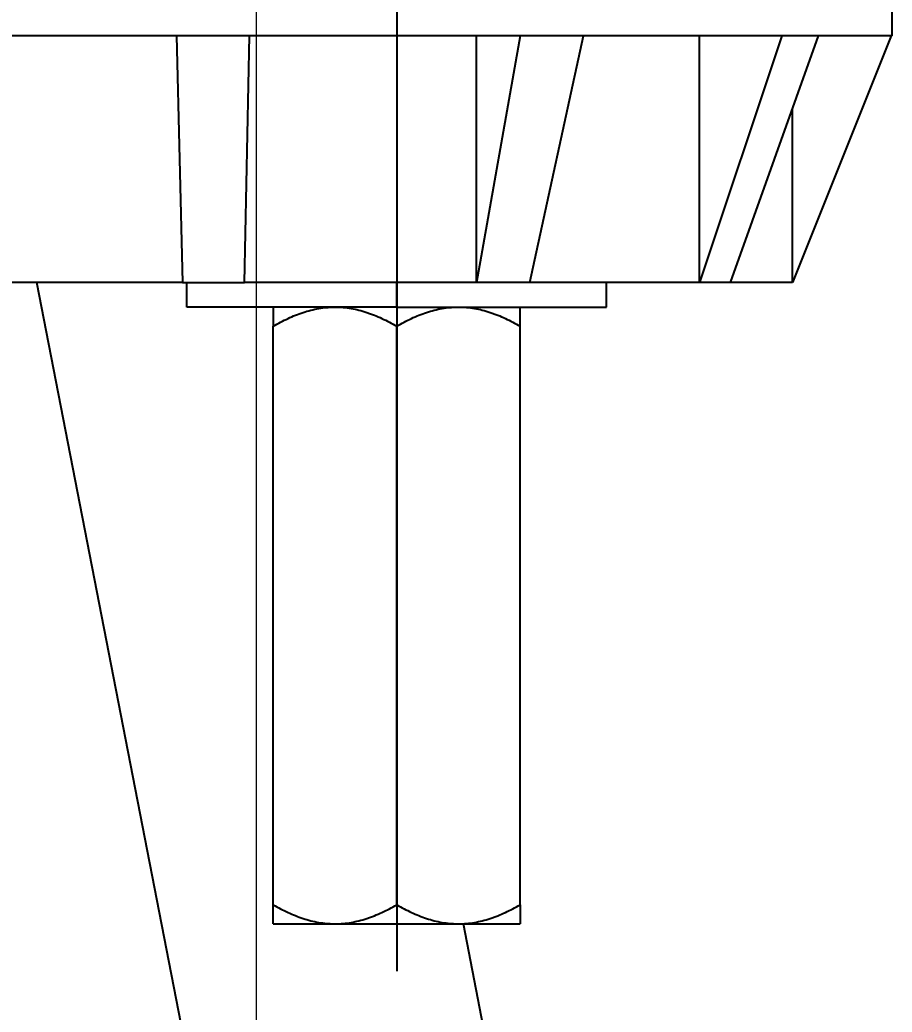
# Model space of a CAD drawing. Extents: x 1425 to 2779, y 0 to 992.
# Drawn here: x 2229.77 to 2265.12, y 295.13 to 335.36 of the extents above; entities that cross this region are included whole.
import ezdxf

# ---------------------------------------------------------------- set-up
doc = ezdxf.new("R2010")
doc.units = 0
doc.header["$LTSCALE"] = 10
doc.header["$MEASUREMENT"] = 0
doc.header["$PDMODE"] = 3
doc.header["$PDSIZE"] = -10
doc.linetypes.add('ACAD_ISO04W100', pattern=[30.5, 24, -3, 0.5, -3])
doc.layers.get('0').update_dxf_attribs({"linetype": 'CONTINUOUS'})
doc.layers.get('DEFPOINTS').update_dxf_attribs({"linetype": 'CONTINUOUS'})
doc.layers.add('1', color=7, linetype='CONTINUOUS')
doc.layers.add('BODY', color=7, linetype='CONTINUOUS')
doc.styles.add('Daelim Dimension', font='')
doc.styles.get('Daelim Dimension').set_extended_font_data('나눔고딕')
doc.dimstyles.new('DEFAULT', dxfattribs={"dimscale": 2, "dimtxt": 2, "dimasz": 2, "dimexe": 0, "dimexo": 2, "dimgap": 1, "dimtad": 1, "dimdec": 1, "dimzin": 9, "dimdsep": 46, "dimtxsty": 'Daelim Dimension', "dimcen": 0.5, "dimclrd": 252, "dimclre": 252, "dimclrt": 3, "dimadec": 1, "dimazin": 0, "dimtfac": 1, "dimtdec": 1, "dimtix": 1, "dimtmove": 0, "dimatfit": 3, "dimfxl": 1, "dimtolj": 1, "dimtzin": 1, "dimlwd": 9, "dimlwe": 9, "dimarcsym": 0})

# ---------------------------------------------------------------- blocks, each defined once
blk = doc.blocks.new('*D16')
at = {"color": 5, "lineweight": 9, "ltscale": 0.5, "transparency": 16777216}
for p, q in [((2124.17, 423.466), (2124.17, 287.594)), ((2239.339, 355.429), (2239.339, 287.594)), ((2128.17, 287.594), (2235.339, 287.594))]:
    blk.add_line(p, q, dxfattribs=at)
at = {"color": 5, "ltscale": 0.5, "transparency": 16777216}
for points in [[(2128.17, 288.26), (2128.17, 286.927), (2124.17, 287.594)], [(2235.339, 288.26), (2235.339, 286.927), (2239.339, 287.594)]]:
    blk.add_solid(points, dxfattribs=at)
at = {"layer": 'DEFPOINTS', "color": 0, "ltscale": 0.5, "transparency": 16777216}
for p in [(2124.17, 427.466), (2239.339, 359.429), (2239.339, 287.594)]:
    blk.add_point(p, dxfattribs=at)
at = {"color": 7, "lineweight": -3, "ltscale": 0.5, "transparency": 16777216, "insert": (2181.755, 294.98), "char_height": 10, "attachment_point": 5, "style": 'Daelim Dimension'}
blk.add_mtext('\\A1;115', dxfattribs=at)

msp = doc.modelspace()

# ---------------------------------------------------------------- linework, layer by layer
at = {"color": 7, "lineweight": -3, "ltscale": 0.5}
msp.add_line((2236.539, 323.714), (2236.539, 324.713), dxfattribs=at)
at = {"layer": '1', "color": 7, "linetype": 'Continuous', "lineweight": -3}
for p, q in [((2265.115, 334.713), (2265.115, 338.513)), ((2236.115, 334.713), (2225.152, 334.713)), ((2236.115, 334.712), (2236.365, 324.713)), ((2239.078, 334.713), (2236.153, 334.713)), ((2238.865, 324.713), (2239.078, 334.713)), ((2250.046, 334.713), (2239.078, 334.713)), ((2248.266, 324.713), (2248.266, 334.713)), ((2250.046, 334.712), (2248.266, 324.713)), ((2252.613, 334.713), (2250.079, 334.713)), ((2250.431, 324.713), (2252.613, 334.713)), ((2260.646, 334.713), (2252.613, 334.713)), ((2257.313, 324.713), (2257.313, 334.713)), ((2260.647, 334.712), (2257.313, 324.713)), ((2258.563, 324.713), (2262.129, 334.713)), ((2262.129, 334.713), (2260.666, 334.713)), ((2265.076, 334.712), (2261.082, 324.713)), ((2265.074, 334.713), (2262.129, 334.713)), ((2265.076, 334.713), (2265.074, 334.709)), ((2265.115, 334.713), (2265.076, 334.713)), ((2261.082, 324.713), (2261.082, 331.778)), ((2236.365, 324.713), (2226.965, 324.713)), ((2236.981, 291.18), (2230.462, 324.715)), ((2236.365, 324.713), (2238.865, 324.713)), ((2248.266, 324.713), (2238.865, 324.713)), ((2245.039, 323.714), (2245.039, 324.713)), ((2250.431, 324.713), (2248.266, 324.713)), ((2257.313, 324.713), (2250.431, 324.713)), ((2253.539, 323.714), (2253.539, 324.713)), ((2258.563, 324.713), (2257.313, 324.713)), ((2261.082, 324.713), (2258.563, 324.713)), ((2245.039, 323.714), (2236.539, 323.714)), ((2245.039, 323.714), (2253.539, 323.714)), ((2240.039, 299.487), (2240.039, 322.94)), ((2245.039, 299.487), (2245.039, 322.94)), ((2250.039, 299.487), (2250.039, 322.94)), ((2240.039, 298.714), (2242.539, 298.714)), ((2242.539, 298.714), (2247.539, 298.714)), ((2247.539, 298.714), (2250.039, 298.714)), ((2248.76, 293.47), (2247.741, 298.714))]:
    msp.add_line(p, q, dxfattribs=at)
for centre, major_axis, ratio, start_param, end_param in [((2237.668, 263.525), (-0.062, 71.286), 0.392571, 0.051957, 0.053268), ((2237.885, 267.455), (15.222, 67.163), 0.334538, 0.129478, 0.130827), ((2237.349, 265.17), (24.907, 69.502), 0.176685, 0.116147, 0.117474)]:
    msp.add_ellipse(centre, major_axis=major_axis, ratio=ratio, start_param=start_param, end_param=end_param, dxfattribs=at)
for points, knots in [([(2240.039, 323.714), (2240.039, 323.714), (2240.039, 323.694), (2240.039, 323.621), (2240.039, 323.567), (2240.039, 323.481), (2240.039, 323.463), (2240.039, 323.425), (2240.039, 323.405), (2240.039, 323.343), (2240.039, 323.299), (2240.039, 323.158), (2240.039, 323.053), (2240.039, 322.94)], [0, 0, 0, 0, 0.25, 0.25, 0.5, 0.5, 0.5625, 0.5625, 0.625, 0.625, 0.75, 0.75, 1, 1, 1, 1]), ([(2240.039, 322.94), (2240.235, 323.053), (2240.433, 323.158), (2240.835, 323.345), (2241.039, 323.427), (2241.454, 323.564), (2241.665, 323.619), (2241.988, 323.675), (2242.097, 323.689), (2242.263, 323.704), (2242.318, 323.707), (2242.428, 323.712), (2242.484, 323.714), (2242.539, 323.714)], [0, 0, 0, 0, 0.25, 0.25, 0.5, 0.5, 0.75, 0.75, 0.875, 0.875, 0.9375, 0.9375, 1, 1, 1, 1]), ([(2242.539, 323.714), (2242.758, 323.714), (2242.975, 323.694), (2243.403, 323.621), (2243.614, 323.567), (2243.876, 323.481), (2243.928, 323.463), (2244.032, 323.425), (2244.084, 323.405), (2244.239, 323.343), (2244.341, 323.299), (2244.645, 323.158), (2244.843, 323.053), (2245.039, 322.94)], [0, 0, 0, 0, 0.25, 0.25, 0.5, 0.5, 0.5625, 0.5625, 0.625, 0.625, 0.75, 0.75, 1, 1, 1, 1]), ([(2245.039, 322.94), (2245.235, 323.053), (2245.433, 323.158), (2245.835, 323.345), (2246.039, 323.427), (2246.454, 323.564), (2246.665, 323.619), (2246.988, 323.675), (2247.097, 323.689), (2247.263, 323.704), (2247.318, 323.707), (2247.428, 323.712), (2247.484, 323.714), (2247.539, 323.714)], [0, 0, 0, 0, 0.25, 0.25, 0.5, 0.5, 0.75, 0.75, 0.875, 0.875, 0.9375, 0.9375, 1, 1, 1, 1]), ([(2247.539, 323.714), (2247.758, 323.714), (2247.975, 323.694), (2248.403, 323.621), (2248.614, 323.567), (2248.876, 323.481), (2248.928, 323.463), (2249.032, 323.425), (2249.084, 323.405), (2249.239, 323.343), (2249.341, 323.299), (2249.645, 323.158), (2249.843, 323.053), (2250.039, 322.94)], [0, 0, 0, 0, 0.25, 0.25, 0.5, 0.5, 0.5625, 0.5625, 0.625, 0.625, 0.75, 0.75, 1, 1, 1, 1]), ([(2250.039, 322.94), (2250.039, 323.053), (2250.039, 323.158), (2250.039, 323.345), (2250.039, 323.427), (2250.039, 323.564), (2250.039, 323.619), (2250.039, 323.675), (2250.039, 323.689), (2250.039, 323.704), (2250.039, 323.707), (2250.039, 323.712), (2250.039, 323.713), (2250.039, 323.714)], [0, 0, 0, 0, 0.250175, 0.250175, 0.500351, 0.500351, 0.750526, 0.750526, 0.875613, 0.875613, 0.938157, 0.938157, 1, 1, 1, 1]), ([(2240.039, 298.714), (2240.039, 298.714), (2240.039, 298.733), (2240.039, 298.806), (2240.039, 298.86), (2240.039, 298.946), (2240.039, 298.964), (2240.039, 299.002), (2240.039, 299.022), (2240.039, 299.084), (2240.039, 299.128), (2240.039, 299.269), (2240.039, 299.374), (2240.039, 299.487)], [0, 0, 0, 0, 0.25, 0.25, 0.5, 0.5, 0.5625, 0.5625, 0.625, 0.625, 0.75, 0.75, 1, 1, 1, 1]), ([(2240.039, 299.487), (2240.235, 299.374), (2240.433, 299.269), (2240.835, 299.082), (2241.039, 299), (2241.454, 298.863), (2241.665, 298.808), (2241.988, 298.752), (2242.097, 298.738), (2242.263, 298.723), (2242.318, 298.72), (2242.428, 298.715), (2242.484, 298.714), (2242.539, 298.714)], [0, 0, 0, 0, 0.25, 0.25, 0.5, 0.5, 0.75, 0.75, 0.875, 0.875, 0.9375, 0.9375, 1, 1, 1, 1]), ([(2242.539, 298.714), (2242.758, 298.714), (2242.975, 298.733), (2243.403, 298.806), (2243.614, 298.86), (2243.876, 298.946), (2243.928, 298.964), (2244.032, 299.002), (2244.084, 299.022), (2244.239, 299.084), (2244.341, 299.128), (2244.645, 299.269), (2244.843, 299.374), (2245.039, 299.487)], [0, 0, 0, 0, 0.25, 0.25, 0.5, 0.5, 0.5625, 0.5625, 0.625, 0.625, 0.75, 0.75, 1, 1, 1, 1]), ([(2245.039, 299.487), (2245.235, 299.374), (2245.433, 299.269), (2245.835, 299.082), (2246.039, 299), (2246.454, 298.863), (2246.665, 298.808), (2246.988, 298.752), (2247.097, 298.738), (2247.263, 298.723), (2247.318, 298.72), (2247.428, 298.715), (2247.484, 298.714), (2247.539, 298.714)], [0, 0, 0, 0, 0.25, 0.25, 0.5, 0.5, 0.75, 0.75, 0.875, 0.875, 0.9375, 0.9375, 1, 1, 1, 1]), ([(2247.539, 298.714), (2247.758, 298.714), (2247.975, 298.733), (2248.403, 298.806), (2248.614, 298.86), (2248.876, 298.946), (2248.928, 298.964), (2249.032, 299.002), (2249.084, 299.022), (2249.239, 299.084), (2249.341, 299.128), (2249.645, 299.269), (2249.843, 299.374), (2250.039, 299.487)], [0, 0, 0, 0, 0.25, 0.25, 0.5, 0.5, 0.5625, 0.5625, 0.625, 0.625, 0.75, 0.75, 1, 1, 1, 1]), ([(2250.039, 299.487), (2250.039, 299.374), (2250.039, 299.269), (2250.039, 299.082), (2250.039, 299), (2250.039, 298.863), (2250.039, 298.808), (2250.039, 298.752), (2250.039, 298.738), (2250.039, 298.723), (2250.039, 298.72), (2250.039, 298.715), (2250.039, 298.714), (2250.039, 298.714)], [0, 0, 0, 0, 0.250175, 0.250175, 0.500351, 0.500351, 0.750526, 0.750526, 0.875613, 0.875613, 0.938157, 0.938157, 1, 1, 1, 1])]:
    msp.add_open_spline(points, degree=3, knots=knots, dxfattribs=at)
at = {"layer": 'BODY', "color": 1, "linetype": 'ACAD_ISO04W100', "lineweight": -3}
msp.add_line((2245.039, 369.326), (2245.039, 296.788), dxfattribs=at)

# ---------------------------------------------------------------- dimensions: what is measured, and where the dimension line sits
at = {"color": 5, "lineweight": -3, "ltscale": 0.5}
dim = msp.add_linear_dim(base=(2239.339, 287.594), p1=(2124.17, 427.466), p2=(2239.339, 359.429), text='115', dimstyle='DEFAULT', override={"dimtxt": 5, "dimclrd": 5, "dimclre": 5, "dimclrt": 7}, dxfattribs=at)
dim.commit()
dim.dimension.update_dxf_attribs({"geometry": '*D16', "text_midpoint": (2181.755, 294.98)})

doc.saveas('drawing.dxf')
